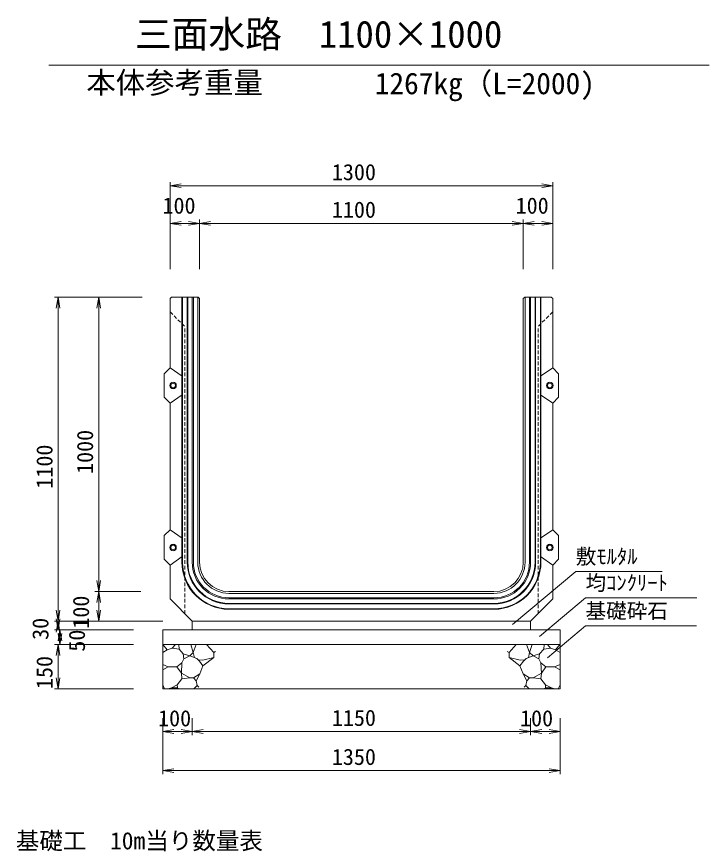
# Model space of a CAD drawing. Units: millimetres on the paper. Extents: x 0 to 840, y 0 to 594.
# Drawn here: x 409.9 to 456.9, y 153.7 to 210.4 of the extents above; entities that cross this region are included whole.
import ezdxf
from ezdxf.enums import TextEntityAlignment as Align

# ---------------------------------------------------------------- set-up
doc = ezdxf.new("R2010")
doc.units = ezdxf.units.MM
doc.linetypes.add('USER1', pattern=[0.375, 0.25, -0.125])
doc.linetypes.add('USER2', pattern=[2, 1, -1])
for name, color, linetype, lineweight in [('D-MTR-FRAM（材料表図枠）', 7, 'Continuous', 18), ('D-STR-DIM（寸法）', 7, 'Continuous', 18), ('D-STR-HTXT（旗揚げ）', 7, 'Continuous', 18), ('D-STR-STRn（構造物）', 7, 'Continuous', 18), ('D-STR（構造物外形線）', 1, 'Continuous', 18), ('D-TTL-TXT（文字）', 7, 'Continuous', 18)]:
    doc.layers.add(name, color=color, linetype=linetype, lineweight=lineweight)
doc.layers.add('D-MTR-TXT(文字列）', color=7, linetype='Continuous')
doc.layers.add('D-STR-TXT（文字）', color=7, linetype='Continuous')
doc.styles.add('ＭＳ ゴシック', font='')
doc.styles.get('ＭＳ ゴシック').set_extended_font_data('MS Gothic')

msp = doc.modelspace()

# ---------------------------------------------------------------- linework, layer by layer
at = {"layer": 'D-STR-DIM（寸法）'}
for p, q in [((420.296, 193.284), (420.296, 199.201)), ((420.296, 198.951), (421.046, 199.076)), ((445.546, 199.076), (446.296, 198.951)), ((446.296, 193.284), (446.296, 199.201)), ((420.296, 198.951), (420.396, 198.951)), ((421.046, 198.826), (420.296, 198.951)), ((420.396, 198.951), (446.196, 198.951)), ((446.296, 198.951), (445.546, 198.826)), ((446.296, 198.951), (446.196, 198.951)), ((420.296, 193.284), (420.296, 196.65)), ((420.296, 196.4), (421.046, 196.525)), ((420.296, 196.4), (420.396, 196.4)), ((421.046, 196.275), (420.296, 196.4)), ((422.196, 196.4), (420.396, 196.4)), ((421.546, 196.525), (422.296, 196.4)), ((422.296, 196.4), (421.546, 196.275)), ((422.296, 196.4), (422.196, 196.4)), ((422.296, 193.284), (422.296, 196.65)), ((422.296, 193.284), (422.296, 196.65)), ((422.296, 196.4), (423.046, 196.525)), ((422.296, 196.4), (422.396, 196.4)), ((423.046, 196.275), (422.296, 196.4)), ((444.196, 196.4), (422.396, 196.4)), ((443.546, 196.525), (444.296, 196.4)), ((444.296, 196.4), (443.546, 196.275)), ((444.296, 196.4), (444.196, 196.4)), ((444.296, 193.284), (444.296, 196.65)), ((444.296, 193.284), (444.296, 196.65)), ((444.296, 196.4), (445.046, 196.525)), ((444.296, 196.4), (444.396, 196.4)), ((445.046, 196.275), (444.296, 196.4)), ((444.396, 196.4), (446.196, 196.4)), ((445.546, 196.525), (446.296, 196.4)), ((446.296, 196.4), (445.546, 196.275)), ((446.296, 196.4), (446.196, 196.4)), ((446.296, 193.284), (446.296, 196.65)), ((418.396, 191.384), (412.433, 191.384)), ((412.558, 190.634), (412.683, 191.384)), ((412.683, 191.384), (412.683, 191.284)), ((412.683, 191.384), (412.808, 190.634)), ((412.683, 191.284), (412.683, 169.484)), ((418.396, 191.384), (415.189, 191.384)), ((415.314, 190.634), (415.439, 191.384)), ((415.439, 191.384), (415.439, 191.284)), ((415.439, 191.384), (415.564, 190.634)), ((415.439, 191.284), (415.439, 171.484)), ((415.439, 171.384), (415.314, 172.134)), ((415.564, 172.134), (415.439, 171.384)), ((418.296, 171.384), (415.189, 171.384)), ((418.296, 171.384), (415.189, 171.384)), ((415.314, 170.634), (415.439, 171.384)), ((415.439, 171.384), (415.439, 171.484)), ((415.439, 171.384), (415.439, 171.284)), ((415.439, 171.384), (415.564, 170.634)), ((415.439, 169.484), (415.439, 171.284)), ((412.683, 169.384), (412.558, 170.134)), ((412.808, 170.134), (412.683, 169.384)), ((415.439, 169.384), (415.314, 170.134)), ((415.564, 170.134), (415.439, 169.384)), ((412.683, 168.784), (412.558, 169.534)), ((412.808, 169.534), (412.683, 168.784)), ((419.796, 169.384), (412.433, 169.384)), ((419.796, 169.384), (412.433, 169.384)), ((412.558, 168.634), (412.683, 169.384)), ((412.683, 169.384), (412.683, 169.484)), ((412.683, 169.384), (412.683, 169.284)), ((412.683, 169.384), (412.808, 168.634)), ((412.683, 169.284), (412.683, 168.884)), ((419.796, 169.384), (415.189, 169.384)), ((415.439, 169.384), (415.439, 169.484)), ((417.796, 168.784), (412.433, 168.784)), ((417.796, 168.784), (412.558, 168.784)), ((412.683, 168.784), (412.683, 168.884)), ((412.683, 168.034), (412.808, 168.784)), ((412.808, 167.784), (412.683, 168.534)), ((412.808, 168.784), (412.808, 168.684)), ((412.808, 168.784), (412.933, 168.034)), ((412.808, 168.684), (412.808, 167.884)), ((412.933, 168.534), (412.808, 167.784)), ((412.808, 167.784), (412.808, 167.884)), ((417.796, 167.784), (412.433, 167.784)), ((417.796, 167.784), (412.558, 167.784)), ((412.558, 167.034), (412.683, 167.784)), ((412.683, 167.784), (412.683, 167.684)), ((412.683, 167.784), (412.808, 167.034)), ((412.683, 167.684), (412.683, 164.884)), ((412.683, 164.784), (412.558, 165.534)), ((412.808, 165.534), (412.683, 164.784)), ((417.796, 164.784), (412.433, 164.784)), ((412.683, 164.784), (412.683, 164.884)), ((419.796, 162.784), (419.796, 161.631)), ((419.796, 162.784), (419.796, 158.978)), ((421.796, 162.784), (421.796, 161.631)), ((421.796, 162.784), (421.796, 161.631)), ((444.796, 162.784), (444.796, 161.631)), ((444.796, 162.784), (444.796, 161.631)), ((446.796, 162.784), (446.796, 161.631)), ((446.796, 162.784), (446.796, 158.978)), ((419.796, 161.881), (420.546, 162.006)), ((419.796, 161.881), (419.896, 161.881)), ((420.546, 161.756), (419.796, 161.881)), ((419.896, 161.881), (421.696, 161.881)), ((421.046, 162.006), (421.796, 161.881)), ((421.796, 161.881), (421.046, 161.756)), ((421.796, 161.881), (421.696, 161.881)), ((421.796, 161.881), (422.546, 162.006)), ((421.796, 161.881), (421.896, 161.881)), ((422.546, 161.756), (421.796, 161.881)), ((444.696, 161.881), (421.896, 161.881)), ((444.046, 162.006), (444.796, 161.881)), ((444.796, 161.881), (444.046, 161.756)), ((444.796, 161.881), (444.696, 161.881)), ((444.796, 161.881), (445.546, 162.006)), ((444.796, 161.881), (444.896, 161.881)), ((445.546, 161.756), (444.796, 161.881)), ((446.696, 161.881), (444.896, 161.881)), ((446.046, 162.006), (446.796, 161.881)), ((446.796, 161.881), (446.046, 161.756)), ((446.796, 161.881), (446.696, 161.881)), ((419.796, 159.228), (420.546, 159.353)), ((446.046, 159.353), (446.796, 159.228)), ((419.796, 159.228), (419.896, 159.228)), ((420.546, 159.103), (419.796, 159.228)), ((419.896, 159.228), (446.696, 159.228)), ((446.796, 159.228), (446.046, 159.103)), ((446.796, 159.228), (446.696, 159.228))]:
    msp.add_line(p, q, dxfattribs=at)
at = {"layer": 'D-STR-HTXT（旗揚げ）'}
for p, q in [((443.569, 169.144), (447.862, 172.752)), ((453.727, 172.752), (447.862, 172.752)), ((445.406, 168.344), (448.525, 170.965)), ((456.096, 170.965), (448.525, 170.965)), ((445.936, 166.878), (448.525, 169.053)), ((456.071, 169.053), (448.525, 169.053))]:
    msp.add_line(p, q, dxfattribs=at)
at = {"layer": 'D-STR-STRn（構造物）'}
for p, q in [((421.796, 169.384), (421.796, 168.784)), ((444.796, 169.384), (444.796, 168.784)), ((419.796, 168.784), (446.796, 168.784)), ((419.796, 164.784), (419.796, 168.784)), ((446.796, 164.784), (446.796, 168.784)), ((419.796, 167.784), (446.796, 167.784)), ((420.102, 167.436), (419.796, 167.256)), ((420.102, 167.436), (419.81, 167.784)), ((420.439, 167.545), (420.102, 167.436)), ((420.439, 167.545), (420.66, 167.784)), ((420.905, 167.47), (420.439, 167.545)), ((420.905, 167.47), (420.888, 167.784)), ((421.185, 167.164), (420.905, 167.47)), ((421.693, 167.784), (421.862, 167.25)), ((421.862, 167.25), (422.07, 167.784)), ((422.777, 167.784), (423.257, 167.249)), ((423.257, 167.249), (423.383, 167.312)), ((443.335, 167.249), (443.209, 167.312)), ((443.814, 167.784), (443.335, 167.249)), ((444.729, 167.25), (444.521, 167.784)), ((444.898, 167.784), (444.729, 167.25)), ((445.406, 167.164), (445.687, 167.47)), ((445.687, 167.47), (445.704, 167.784)), ((445.687, 167.47), (446.152, 167.545)), ((446.152, 167.545), (445.931, 167.784)), ((446.152, 167.545), (446.489, 167.436)), ((446.489, 167.436), (446.781, 167.784)), ((446.489, 167.436), (446.796, 167.256)), ((421.101, 166.535), (421.236, 166.807)), ((421.236, 166.807), (421.185, 167.164)), ((421.631, 167.01), (421.185, 167.164)), ((421.236, 166.807), (421.631, 167.01)), ((421.862, 167.25), (421.631, 167.01)), ((421.631, 167.01), (422.107, 166.834)), ((421.862, 167.25), (421.952, 166.891)), ((422.107, 166.834), (422.283, 166.667)), ((422.195, 166.75), (422.518, 166.719)), ((422.518, 166.719), (423.257, 166.908)), ((422.521, 166.349), (423.257, 166.908)), ((423.257, 167.249), (423.257, 166.908)), ((423.257, 166.908), (423.271, 166.905)), ((443.335, 166.908), (443.32, 166.905)), ((443.335, 167.249), (443.335, 166.908)), ((444.073, 166.719), (443.335, 166.908)), ((444.07, 166.349), (443.335, 166.908)), ((444.396, 166.75), (444.073, 166.719)), ((444.484, 166.834), (444.308, 166.667)), ((444.96, 167.01), (444.484, 166.834)), ((444.729, 167.25), (444.639, 166.891)), ((444.729, 167.25), (444.96, 167.01)), ((444.96, 167.01), (445.406, 167.164)), ((445.355, 166.807), (444.96, 167.01)), ((445.355, 166.807), (445.406, 167.164)), ((445.49, 166.535), (445.355, 166.807)), ((420.169, 166.276), (419.796, 166.433)), ((419.796, 166.064), (420.169, 166.276)), ((420.169, 166.276), (420.755, 166.266)), ((420.755, 166.266), (421.101, 166.535)), ((421.06, 165.843), (420.755, 166.266)), ((421.06, 165.843), (421.101, 166.535)), ((422.283, 166.667), (422.521, 166.349)), ((422.521, 166.349), (422.312, 165.79)), ((444.308, 166.667), (444.07, 166.349)), ((444.07, 166.349), (444.279, 165.79)), ((445.531, 165.843), (445.49, 166.535)), ((445.836, 166.266), (445.49, 166.535)), ((445.531, 165.843), (445.836, 166.266)), ((446.422, 166.276), (445.836, 166.266)), ((446.422, 166.276), (446.796, 166.433)), ((446.796, 166.064), (446.422, 166.276)), ((421.097, 165.454), (421.06, 165.843)), ((421.06, 165.843), (421.632, 165.534)), ((422.312, 165.79), (421.874, 165.515)), ((422.056, 165.329), (422.312, 165.79)), ((444.535, 165.329), (444.279, 165.79)), ((444.279, 165.79), (444.717, 165.515)), ((445.531, 165.843), (444.959, 165.534)), ((445.495, 165.454), (445.531, 165.843)), ((419.918, 164.784), (419.796, 165.04)), ((420.387, 164.837), (420.78, 165.052)), ((420.78, 165.052), (421.097, 165.454)), ((420.78, 165.052), (420.787, 164.851)), ((421.632, 165.534), (421.097, 165.454)), ((421.874, 165.515), (421.632, 165.534)), ((421.874, 165.515), (422.056, 165.329)), ((421.907, 164.784), (422.124, 165.001)), ((422.124, 165.001), (422.056, 165.329)), ((422.124, 165.001), (422.237, 164.896)), ((444.467, 165.001), (444.354, 164.896)), ((444.467, 165.001), (444.535, 165.329)), ((444.684, 164.784), (444.467, 165.001)), ((444.717, 165.515), (444.535, 165.329)), ((444.717, 165.515), (444.959, 165.534)), ((444.959, 165.534), (445.495, 165.454)), ((445.811, 165.052), (445.495, 165.454)), ((445.811, 165.052), (445.804, 164.851)), ((446.204, 164.837), (445.811, 165.052)), ((446.673, 164.784), (446.796, 165.04)), ((419.796, 164.784), (446.796, 164.784)), ((420.387, 164.837), (420.168, 164.784)), ((420.749, 164.85), (420.387, 164.837)), ((420.9, 164.784), (420.749, 164.85)), ((445.691, 164.784), (445.842, 164.85)), ((445.842, 164.85), (446.204, 164.837)), ((446.204, 164.837), (446.423, 164.784))]:
    msp.add_line(p, q, dxfattribs=at)
at = {"layer": 'D-STR（構造物外形線）'}
for p, q in [((420.396, 191.384), (420.296, 191.284)), ((420.296, 186.584), (420.296, 191.284)), ((420.396, 191.384), (422.196, 191.384)), ((421.096, 173.384), (421.096, 191.384)), ((421.136, 173.384), (421.136, 191.384)), ((421.456, 173.384), (421.456, 191.384)), ((421.496, 173.384), (421.496, 191.384)), ((421.796, 173.384), (421.796, 191.384)), ((421.876, 173.384), (421.876, 191.384)), ((422.176, 173.384), (422.176, 191.384)), ((422.196, 191.384), (422.296, 191.284)), ((422.296, 173.384), (422.296, 191.284)), ((444.396, 191.384), (444.296, 191.284)), ((444.296, 173.384), (444.296, 191.284)), ((444.396, 191.384), (446.196, 191.384)), ((444.416, 173.384), (444.416, 191.384)), ((444.716, 173.384), (444.716, 191.384)), ((444.796, 173.384), (444.796, 191.384)), ((445.096, 173.384), (445.096, 191.384)), ((445.136, 173.384), (445.136, 191.384)), ((445.456, 173.384), (445.456, 191.384)), ((445.496, 173.384), (445.496, 191.384)), ((446.196, 191.384), (446.296, 191.284)), ((446.296, 186.584), (446.296, 191.284)), ((420.296, 186.584), (419.896, 186.184)), ((446.296, 186.584), (446.696, 186.184)), ((419.896, 184.584), (419.896, 186.184)), ((446.696, 184.584), (446.696, 186.184)), ((419.896, 184.584), (420.296, 184.184)), ((446.696, 184.584), (446.296, 184.184)), ((420.296, 175.584), (420.296, 184.184)), ((446.296, 175.584), (446.296, 184.184)), ((420.296, 175.584), (419.896, 175.184)), ((446.296, 175.584), (446.696, 175.184)), ((419.896, 173.584), (419.896, 175.184)), ((446.696, 173.584), (446.696, 175.184)), ((419.896, 173.584), (420.296, 173.184)), ((446.696, 173.584), (446.296, 173.184)), ((420.296, 170.884), (420.296, 173.184)), ((446.296, 170.884), (446.296, 173.184)), ((442.296, 171.384), (424.296, 171.384)), ((442.296, 171.264), (424.296, 171.264)), ((420.296, 170.884), (421.796, 169.384)), ((442.296, 170.964), (424.296, 170.964)), ((442.296, 170.884), (424.296, 170.884)), ((446.296, 170.884), (444.796, 169.384)), ((442.296, 170.584), (424.296, 170.584)), ((442.296, 170.544), (424.296, 170.544)), ((442.296, 170.224), (424.296, 170.224)), ((442.296, 170.184), (424.296, 170.184)), ((421.796, 169.384), (444.796, 169.384))]:
    msp.add_line(p, q, dxfattribs=at)
at = {"layer": 'D-STR（構造物外形線）', "linetype": 'USER1'}
for p, q in [((420.296, 190.384), (421.296, 189.384)), ((446.296, 190.384), (445.296, 189.384)), ((421.296, 169.884), (421.296, 189.384)), ((445.296, 169.884), (445.296, 189.384))]:
    msp.add_line(p, q, dxfattribs=at)
at = {"layer": 'D-STR（構造物外形線）', "linetype": 'USER2'}
for p, q in [((420.296, 186.584), (421.296, 185.884)), ((446.296, 186.584), (445.296, 185.884)), ((420.296, 184.184), (421.296, 184.884)), ((446.296, 184.184), (445.296, 184.884)), ((420.296, 175.584), (421.296, 174.884)), ((446.296, 175.584), (445.296, 174.884)), ((420.296, 173.184), (421.296, 173.884)), ((446.296, 173.184), (445.296, 173.884))]:
    msp.add_line(p, q, dxfattribs=at)
at = {"layer": 'D-STR（構造物外形線）'}
for centre, radius in [((420.496, 185.384), 0.22), ((420.496, 185.384), 0.16), ((446.096, 185.384), 0.22), ((446.096, 185.384), 0.16), ((420.496, 174.384), 0.22), ((420.496, 174.384), 0.16), ((446.096, 174.384), 0.22), ((446.096, 174.384), 0.16)]:
    msp.add_circle(centre, radius, dxfattribs=at)
for centre, radius, start, end in [((424.296, 173.384), 3.2, 180, 270), ((424.296, 173.384), 3.16, 180, 270), ((424.296, 173.384), 2.84, 180, 270), ((424.296, 173.384), 2.8, 180, 270), ((424.296, 173.384), 2.5, 180, 270), ((424.296, 173.384), 2.42, 180, 270), ((424.296, 173.384), 2.12, 180, 270), ((424.296, 173.384), 2, 180, 270), ((442.296, 173.384), 3.2, 270, 0), ((442.296, 173.384), 3.16, 270, 0), ((442.296, 173.384), 2.84, 270, 0), ((442.296, 173.384), 2.8, 270, 0), ((442.296, 173.384), 2.5, 270, 0), ((442.296, 173.384), 2.42, 270, 0), ((442.296, 173.384), 2.12, 270, 0), ((442.296, 173.384), 2, 270, 0)]:
    msp.add_arc(centre, radius, start, end, dxfattribs=at)
at = {"layer": 'D-TTL-TXT（文字）'}
msp.add_line((412.059, 207.148), (456.938, 207.148), dxfattribs=at)

# ---------------------------------------------------------------- texts
at = {"layer": 'D-MTR-FRAM（材料表図枠）', "style": 'ＭＳ ゴシック'}
for s, p in [('1300', (431.289, 199.001)), ('100', (419.777, 196.725)), ('100', (443.777, 196.725)), ('1100', (431.289, 196.45)), ('100', (419.477, 161.901)), ('1150', (431.289, 161.931)), ('100', (444.077, 161.901)), ('1350', (431.289, 159.278))]:
    msp.add_text(s, height=1.1, dxfattribs=at).set_placement(p, align=Align.BOTTOM_LEFT)
for s, p in [('1000', (415.389, 179.377)), ('1100', (412.633, 178.377)), ('100', (415.114, 168.865)), ('30', (412.358, 168.105)), ('50', (414.838, 167.305)), ('150', (412.633, 164.765))]:
    msp.add_text(s, height=1.1, rotation=90, dxfattribs=at).set_placement(p, align=Align.BOTTOM_LEFT)
at = {"layer": 'D-MTR-TXT(文字列）', "style": 'ＭＳ ゴシック'}
msp.add_text('基礎工\u300010m当り数量表', height=1.173, dxfattribs=at).set_placement((409.81, 153.523), align=Align.BOTTOM_LEFT)
at = {"layer": 'D-STR-TXT（文字）', "style": 'ＭＳ ゴシック'}
for s, p in [('敷ﾓﾙﾀﾙ', (447.862, 172.952)), ('均ｺﾝｸﾘｰﾄ', (448.525, 171.165)), ('基礎砕石', (448.525, 169.253))]:
    msp.add_text(s, height=1.026, dxfattribs=at).set_placement(p, align=Align.BOTTOM_LEFT)
at = {"layer": 'D-TTL-TXT（文字）', "style": 'ＭＳ ゴシック'}
for s, height, p in [('三面水路\u30001100×1000', 1.833, (417.898, 207.785)), ('本体参考重量', 1.466, (414.601, 204.79)), ('1267kg（L=2000)', 1.466, (434.201, 204.731))]:
    msp.add_text(s, height=height, dxfattribs=at).set_placement(p, align=Align.BOTTOM_LEFT)

doc.saveas('drawing.dxf')
